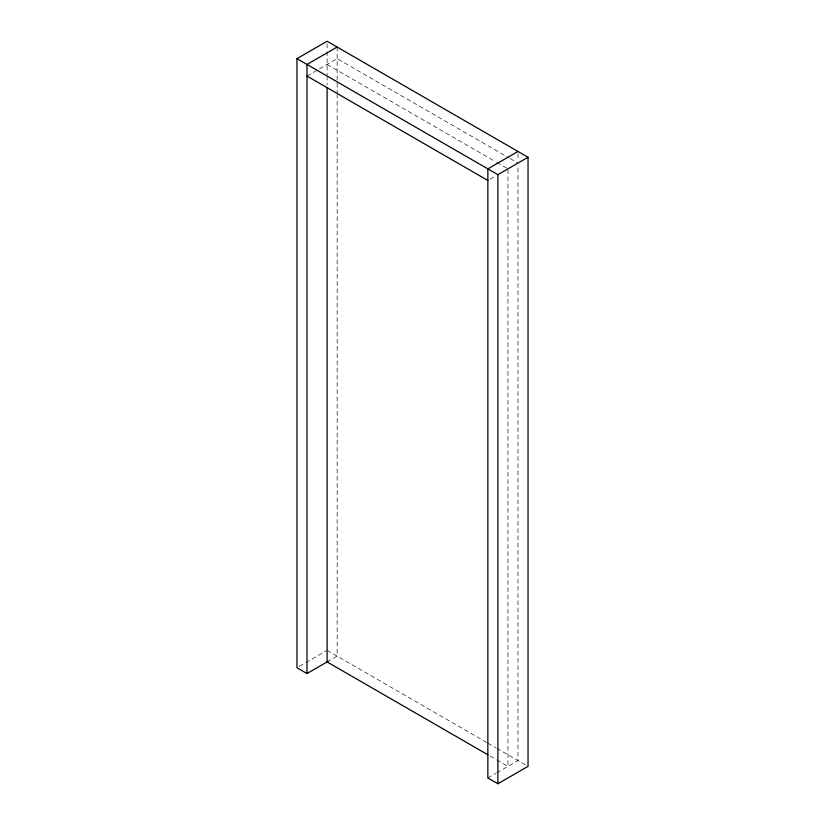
<?xml version="1.0" encoding="UTF-8"?>
<svg xmlns="http://www.w3.org/2000/svg" width="825" height="825" viewBox="0 0 825 825"><rect width="100%" height="100%" fill="white"/><g stroke="black" fill="none" stroke-linecap="round" stroke-linejoin="round"><path stroke-width="0.62" stroke-dasharray="4.12 3.09" d="M307.003 76.055L337.147 58.647L509.066 157.905M490.091 179.18L495.67 175.952M299.186 666.445L304.776 663.228M305.889 662.578L325.978 650.977M327.102 661.939L337.147 656.133L337.147 94.7M487.853 777.954L495.67 773.438M496.784 772.798L517.997 760.547L517.997 165.629M510.18 158.555L517.997 163.061M327.102 64.453L495.67 161.772M496.784 162.422L506.828 168.218M327.102 650.337L486.74 742.5M487.853 743.15L495.67 747.656M496.784 748.306L528.041 766.353M490.091 756.04L495.67 759.258M496.784 759.908L507.952 766.353L507.952 168.867M517.997 153.78L517.997 160.741M337.147 47.046L337.147 81.83M337.147 83.108L337.147 93.421M327.102 43.828L327.102 50.263M327.102 51.552L327.102 74.755M327.102 76.013L327.102 85.058"/><path stroke-width="1.24" d="M328.216 661.289L307.003 673.54L296.959 667.734L296.959 58.647L327.102 41.25L528.041 157.266L528.041 766.353L497.898 783.75L487.853 777.954L487.853 168.867L517.997 151.46M337.147 47.046L307.003 64.453L307.003 673.54M296.959 58.647L497.898 174.663L528.041 157.266M307.003 76.055L487.853 180.469M487.853 754.751L327.102 661.939L327.102 87.636M497.898 174.663L497.898 783.75"/></g></svg>
